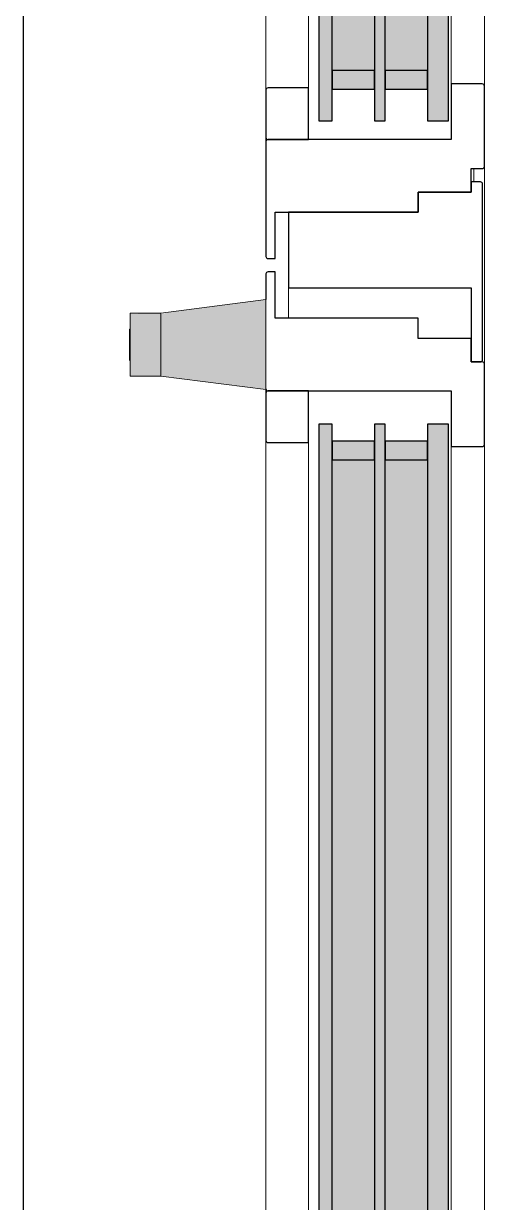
# Model space of a CAD drawing. Header units: millimetres. Extents: x 1680 to 166026, y 35966 to 91121.
# Drawn here: x 68709.1 to 68883.1, y 53548.3 to 53993.7 of the extents above; entities that cross this region are included whole.
import ezdxf

# ---------------------------------------------------------------- set-up
doc = ezdxf.new("R2010")
doc.units = ezdxf.units.MM
doc.layers.add('A-GLAZ', color=151, linetype='Continuous', lineweight=18)
doc.layers.add('A-WALL', color=255, linetype='Continuous', lineweight=18)

# ---------------------------------------------------------------- blocks, each defined once
blk = doc.blocks.new('Windows_Opening-Hinge_Strugal_S74RP_Two-Leaf_Fixed-Top_INT - Windows_Opening-Hinge_Strugal_S74RP_Two-Leaf_Fixed-Top_INT-V1-mebel yerləşmə planı')
at = {"layer": 'A-GLAZ'}
h = blk.add_hatch(color=256, dxfattribs=at)
h.paths.add_polyline_path([(-54.5, -83.49), (-726.49, -83.49), (-726.49, -88.49), (-54.5, -88.49)], flags=0)
h.paths.add_polyline_path([(-54.5, -67.49), (-54.5, -63.49), (-726.49, -63.49), (-726.49, -67.49), (-187.46, -67.49)], flags=0)
h.paths.add_polyline_path([(-54.5, -47.5), (-54.5, -39.5), (-726.49, -39.5), (-726.49, -47.5), (-187.46, -47.5)], flags=0)
h = blk.add_hatch(color=256, dxfattribs=at)
h.paths.add_polyline_path([(726, -83.49), (60, -83.49), (60, -88.49), (726, -88.49)], flags=0)
h.paths.add_polyline_path([(726, -67.49), (726, -63.49), (60, -63.49), (60, -67.49), (710.27, -67.49)], flags=0)
h.paths.add_polyline_path([(726, -39.5), (60, -39.5), (60, -47.5), (726, -47.5)], flags=0)
h = blk.add_hatch(color=256, dxfattribs=at)
h.paths.add_polyline_path([(-66.51, -83.49), (-66.51, -67.49), (-73.51, -67.49), (-73.51, -83.49)], flags=0)
h.paths.add_polyline_path([(-66.51, -63.49), (-66.51, -47.5), (-73.51, -47.5), (-73.51, -63.49)], flags=0)
h.paths.add_polyline_path([(-712.49, -63.49), (-712.49, -47.5), (-719.49, -47.5), (-719.49, -63.49)], flags=0)
h.paths.add_polyline_path([(-712.49, -67.49), (-719.49, -67.49), (-719.49, -83.49), (-712.49, -83.49)], flags=0)
for points in [[(-73.51, -47.5), (-712.49, -47.5), (-712.49, -63.49), (-73.51, -63.49)], [(712.49, -47.5), (73.51, -47.5), (73.51, -63.49), (712.49, -63.49)], [(-73.51, -67.49), (-712.49, -67.49), (-712.49, -83.49), (-73.51, -83.49)], [(712.49, -67.49), (73.51, -67.49), (73.51, -83.49), (712.49, -83.49)], [(47, -108.5), (13.01, -108.58), (17.47, -143.1), (18.45, -148.2), (41.9, -148.2), (46.99, -108.53)], [(41.9, -148.2), (18.1, -148.2), (18.45, -159.7), (41.9, -159.7)], [(35.92, -160.04), (35.92, -159.7), (34.42, -160.04)]]:
    blk.add_hatch(color=256, dxfattribs=at).paths.add_polyline_path(points, flags=0)
h = blk.add_hatch(color=256, dxfattribs=at)
h.paths.add_polyline_path([(719.49, -67.49), (712.49, -67.49), (712.49, -83.49), (719.49, -83.49)], flags=0)
h.paths.add_polyline_path([(719.49, -63.49), (719.49, -47.5), (712.49, -47.5), (712.49, -63.49)], flags=0)
h.paths.add_polyline_path([(73.51, -63.49), (73.51, -47.5), (66.51, -47.5), (66.51, -63.49)], flags=0)
h.paths.add_polyline_path([(73.51, -83.49), (73.51, -67.49), (66.51, -67.49), (66.51, -83.49)], flags=0)
for p, q in [((-67.71, -26), (-713.29, -26)), ((36.98, -26), (-37.31, -26)), ((713.29, -26), (67.71, -26)), ((-36.51, -30), (-31.5, -30)), ((-712.49, -38.49), (-68.51, -38.49)), ((68.51, -38.49), (712.49, -38.49)), ((-67.01, -92.46), (-713.99, -92.46)), ((713.99, -92.46), (67.01, -92.46)), ((8.5, -100), (20, -100)), ((-714.79, -108.49), (-66.21, -108.49)), ((-48.3, -108.5), (-46.7, -108.5)), ((13, -108.5), (18.1, -148.2)), ((13, -108.5), (47, -108.5)), ((41.9, -148.2), (47, -108.5)), ((47, -108.5), (48.3, -108.5)), ((66.21, -108.49), (714.79, -108.49)), ((18.1, -148.2), (18.1, -159.7)), ((41.9, -159.7), (41.9, -148.2)), ((24.18, -159.7), (24.18, -160.04)), ((24.18, -159.7), (24.18, -160.04)), ((24.84, -160.04), (24.18, -160.04)), ((24.19, -159.7), (24.19, -160.04)), ((25.56, -160.04), (24.19, -160.04)), ((24.19, -160.04), (25.54, -160.04)), ((24.84, -159.7), (24.84, -160.04)), ((25.56, -160.04), (24.84, -160.04)), ((25.5, -160.04), (25.49, -160.04)), ((35.92, -160.04), (25.56, -160.04)), ((35.92, -159.7), (35.92, -160.04)), ((35.93, -160.04), (35.93, -159.7))]:
    blk.add_line(p, q, dxfattribs=at)
at = {"layer": 'A-GLAZ', "lineweight": 25}
for p, q in [((-37.31, -26), (-67.71, -26)), ((35.71, -26.7), (-30.7, -26.7)), ((67.71, -26), (37.31, -26)), ((-68.51, -26.8), (-68.51, -38.49)), ((-36.51, -30.99), (-36.51, -26.8)), ((-27.66, -30.99), (-36.51, -30.99)), ((-31.5, -27.5), (-31.5, -30.99)), ((-31.5, -30.99), (-27.66, -30.99)), ((-27.66, -51.01), (-27.66, -30.99)), ((-27.66, -30.99), (-27.66, -51.01)), ((8.5, -100), (8.5, -30.99)), ((8.5, -30.99), (36.51, -30.99)), ((36.51, -30.99), (27.66, -30.99)), ((27.66, -30.99), (27.66, -51.01)), ((36.51, -26.8), (36.51, -30.99)), ((36.51, -30.99), (36.51, -27.5)), ((68.51, -38.49), (68.51, -26.8)), ((-54.5, -39.5), (-726.49, -39.5)), ((-68.51, -38.49), (-47.5, -38.49)), ((-54.5, -47.5), (-54.5, -39.5)), ((-47.5, -38.49), (-47.5, -107.7)), ((47.5, -107.7), (47.5, -38.49)), ((47.5, -38.49), (68.51, -38.49)), ((726, -39.5), (60, -39.5)), ((60, -39.5), (60, -47.5)), ((-726.49, -47.5), (-54.5, -47.5)), ((-73.51, -47.5), (-73.51, -63.49)), ((-66.51, -47.5), (-73.51, -47.5)), ((-66.51, -63.49), (-66.51, -47.5)), ((60, -47.5), (726, -47.5)), ((66.51, -47.5), (66.51, -63.49)), ((73.51, -47.5), (66.51, -47.5)), ((73.51, -63.49), (73.51, -47.5)), ((-20, -51.01), (-27.66, -51.01)), ((-27.66, -51.01), (-20, -51.01)), ((-20, -105.01), (-20, -51.01)), ((-20, -51.01), (-20, -100)), ((27.66, -51.01), (20, -51.01)), ((20, -51.01), (20, -105.01)), ((-54.5, -63.49), (-726.49, -63.49)), ((-73.51, -63.49), (-66.51, -63.49)), ((-54.5, -67.49), (-54.5, -63.49)), ((726, -63.49), (60, -63.49)), ((60, -63.49), (60, -67.49)), ((66.51, -63.49), (73.51, -63.49)), ((-726.49, -67.49), (-54.5, -67.49)), ((-73.51, -67.49), (-73.51, -83.49)), ((-66.51, -67.49), (-73.51, -67.49)), ((-66.51, -83.49), (-66.51, -67.49)), ((60, -67.49), (726, -67.49)), ((73.51, -67.49), (66.51, -67.49)), ((66.51, -67.49), (66.51, -83.49)), ((73.51, -83.49), (73.51, -67.49)), ((-54.5, -83.49), (-726.49, -83.49)), ((-73.51, -83.49), (-66.51, -83.49)), ((-54.5, -88.49), (-54.5, -83.49)), ((726, -83.49), (60, -83.49)), ((60, -83.49), (60, -88.49)), ((66.51, -83.49), (73.51, -83.49)), ((-726.49, -88.49), (-54.5, -88.49)), ((60, -88.49), (726, -88.49)), ((-47.5, -92.46), (-67.01, -92.46)), ((-67.01, -92.46), (-67.01, -107.69)), ((-47.5, -107.69), (-47.5, -92.46)), ((47.5, -92.46), (47.5, -107.69)), ((67.01, -92.46), (47.5, -92.46)), ((67.01, -107.69), (67.01, -92.46)), ((-20, -100), (8.5, -100)), ((-2.5, -105.01), (-20, -105.01)), ((-2.5, -107.7), (-2.5, -105.01)), ((2.5, -105.01), (2.5, -107.7)), ((20, -105.01), (2.5, -105.01)), ((-66.21, -108.49), (-48.3, -108.49)), ((-46.7, -108.5), (-3.3, -108.5)), ((3.3, -108.5), (13, -108.5)), ((48.3, -108.49), (66.21, -108.49))]:
    blk.add_line(p, q, dxfattribs=at)
at = {"layer": 'A-GLAZ', "flags": 128}
for points in [[(41.9, -148.2), (41.29, -148.2), (39.44, -148.2), (36.37, -148.2), (32.26, -148.2), (27.73, -148.2), (23.63, -148.2), (20.56, -148.2), (18.71, -148.2), (18.1, -148.2)], [(41.9, -159.7), (41.55, -159.7), (40.54, -159.7), (38.91, -159.7), (36.76, -159.7), (34.22, -159.7), (31.43, -159.7), (28.57, -159.7), (25.78, -159.7), (23.24, -159.7), (21.09, -159.7), (19.46, -159.7), (18.45, -159.7), (18.1, -159.7)]]:
    blk.add_lwpolyline(points, dxfattribs=at)
at = {"layer": 'A-GLAZ', "lineweight": 25}
for centre, start, end in [((-67.71, -26.8), 90, 180), ((-37.31, -26.8), 0, 90), ((-30.7, -27.5), 90, 180), ((35.71, -27.5), 360, 90), ((37.31, -26.8), 90, 180), ((67.71, -26.8), 0, 90), ((-66.21, -107.69), 180, 270), ((-48.3, -107.69), 270, 0), ((-46.7, -107.7), 180, 270), ((-3.3, -107.7), 270, 0), ((3.3, -107.7), 180, 270), ((46.7, -107.7), 270, 0), ((48.3, -107.69), 180, 270), ((66.21, -107.69), 270, 0)]:
    blk.add_arc(centre, 0.8, start, end, dxfattribs=at)

msp = doc.modelspace()

# ---------------------------------------------------------------- linework, layer by layer
at = {"layer": 'A-WALL', "lineweight": 30}
msp.add_line((68709.09, 53102.4), (68709.09, 54702.4), dxfattribs=at)

# ---------------------------------------------------------------- block references
at = {"layer": 'A-GLAZ', "rotation": 269.9999999999996}
msp.add_blockref('Windows_Opening-Hinge_Strugal_S74RP_Two-Leaf_Fixed-Top_INT - Windows_Opening-Hinge_Strugal_S74RP_Two-Leaf_Fixed-Top_INT-V1-mebel yerləşmə planı', (68909.09, 53902.4), dxfattribs=at)

doc.saveas('drawing.dxf')
